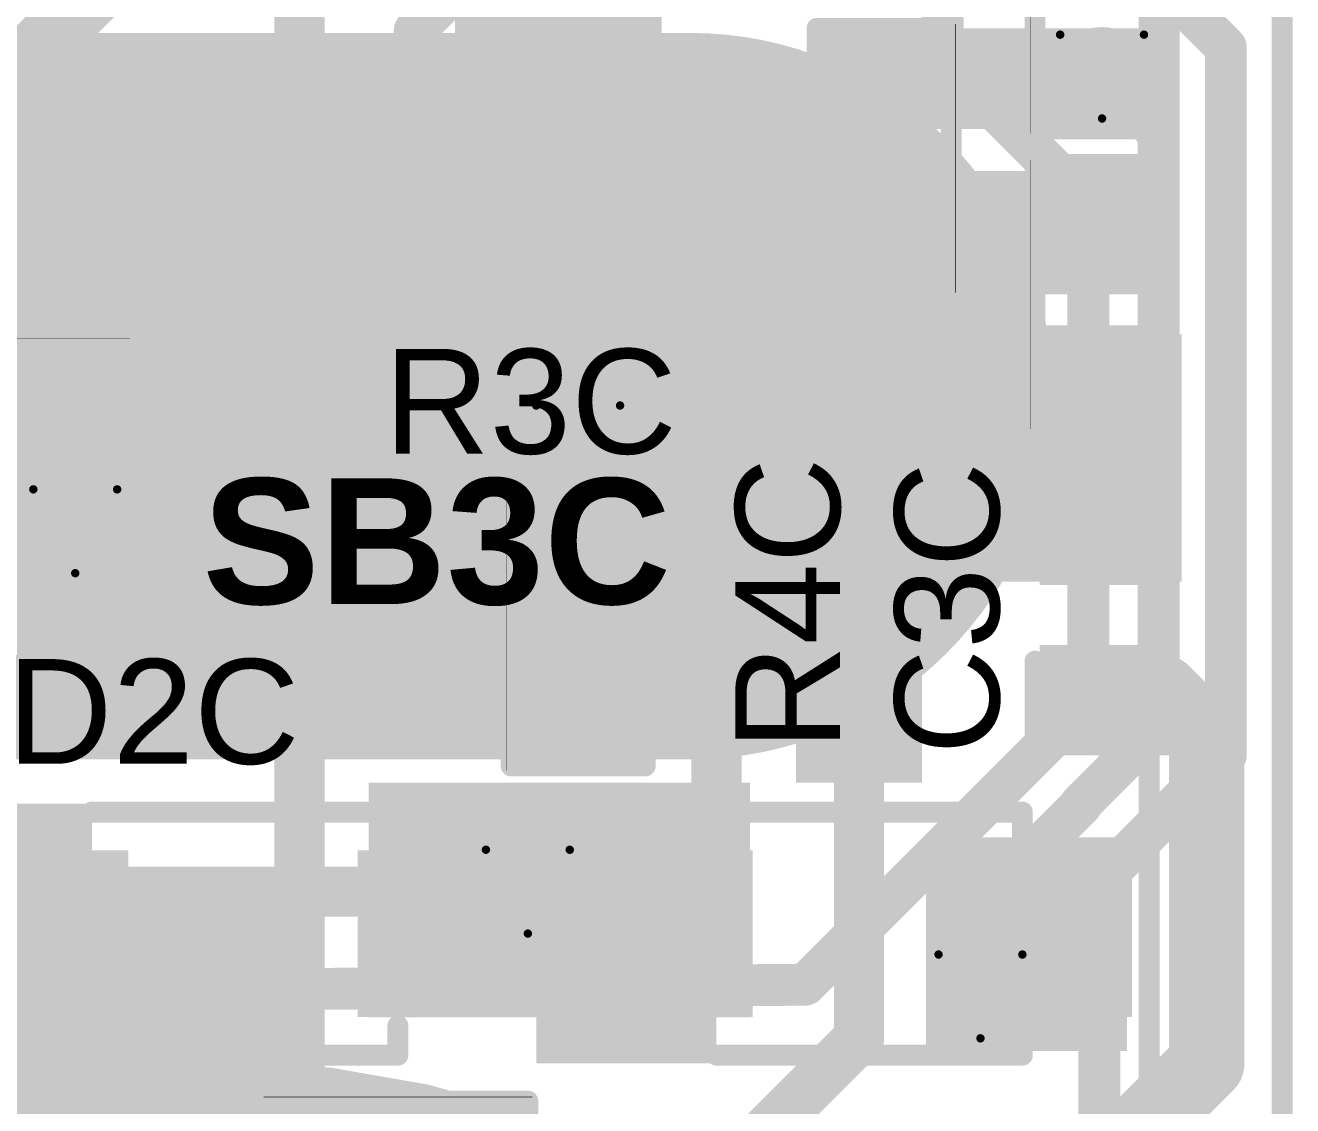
# Model space of a CAD drawing. Header units: inches. Extents: x -3.9 to 9.5, y -7 to 2.6.
# Drawn here: x -1.839 to -1.5366, y -5.0218 to -4.7641 of the extents above; entities that cross this region are included whole.
import ezdxf

# ---------------------------------------------------------------- set-up
doc = ezdxf.new("R2010")
doc.units = ezdxf.units.IN
doc.header["$MEASUREMENT"] = 0
for name, color, linetype in [('Board Outline', 216, 'Continuous'), ('Bottom Layer', 5, 'Continuous'), ('Bottom Overlay', 54, 'Continuous'), ('Bottom Paste', 16, 'Continuous'), ('Bottom Solder', 6, 'Continuous'), ('Drill Drawing', 1, 'Continuous'), ('Top Layer', 1, 'Continuous'), ('Top Overlay', 2, 'Continuous'), ('Top Paste', 8, 'Continuous'), ('Top Solder', 216, 'Continuous'), ('Via Holes', 16, 'Continuous')]:
    doc.layers.add(name, color=color, linetype=linetype)
doc.styles.add('Arial', font='', dxfattribs={"height": 0.2})
doc.styles.add('Arial_Bold', font='', dxfattribs={"height": 0.2})
doc.styles.get('Arial').set_extended_font_data('Arial')
doc.styles.get('Arial_Bold').set_extended_font_data('Arial', bold=True)

# ---------------------------------------------------------------- blocks, each defined once
blk = doc.blocks.new('14_TSSOP_39')
at = {"layer": 'Top Layer'}
for points in [[(-0.1299212, 0.08562995), (-0.0885826, 0.08562995), (-0.0885826, 0.06791345), (-0.1299212, 0.06791345)], [(0.0885827, 0.08562995), (0.1299213, 0.08562995), (0.1299213, 0.06791345), (0.0885827, 0.06791345)], [(-0.1299212, 0.06003935), (-0.0885826, 0.06003935), (-0.0885826, 0.04232285), (-0.1299212, 0.04232285)], [(0.0885827, 0.06003945), (0.1299213, 0.06003945), (0.1299213, 0.04232295), (0.0885827, 0.04232295)], [(-0.1299212, 0.03444885), (-0.0885826, 0.03444885), (-0.0885826, 0.01673235), (-0.1299212, 0.01673235)], [(0.0885827, 0.03444885), (0.1299213, 0.03444885), (0.1299213, 0.01673235), (0.0885827, 0.01673235)], [(-0.1299212, 0.00885825), (-0.0885826, 0.00885825), (-0.0885826, -0.00885825), (-0.1299212, -0.00885825)], [(0.0885827, 0.00885835), (0.1299213, 0.00885835), (0.1299213, -0.00885815), (0.0885827, -0.00885815)], [(-0.1299212, -0.01673225), (-0.0885826, -0.01673225), (-0.0885826, -0.03444875), (-0.1299212, -0.03444875)], [(0.0885827, -0.01673225), (0.1299213, -0.01673225), (0.1299213, -0.03444875), (0.0885827, -0.03444875)], [(-0.1299212, -0.04232285), (-0.0885826, -0.04232285), (-0.0885826, -0.06003935), (-0.1299212, -0.06003935)], [(0.0885827, -0.04232275), (0.1299213, -0.04232275), (0.1299213, -0.06003925), (0.0885827, -0.06003925)], [(-0.1299212, -0.06791335), (-0.0885826, -0.06791335), (-0.0885826, -0.08562985), (-0.1299212, -0.08562985)], [(0.0885827, -0.06791335), (0.1299213, -0.06791335), (0.1299213, -0.08562985), (0.0885827, -0.08562985)]]:
    blk.add_hatch(color=1, dxfattribs=at).paths.add_polyline_path(points)
at = {"layer": 'Top Overlay'}
blk.add_hatch(color=2, dxfattribs=at).paths.add_polyline_path([(-0.0840002, 0.0679998), (-0.0730002, 0.0679998), (-0.0730002, 0.0859998), (-0.0840002, 0.0859998)])
at = {"layer": 'Top Paste'}
for points in [[(-0.1299212, 0.08562995), (-0.0885826, 0.08562995), (-0.0885826, 0.06791345), (-0.1299212, 0.06791345)], [(0.0885827, 0.08562995), (0.1299213, 0.08562995), (0.1299213, 0.06791345), (0.0885827, 0.06791345)], [(-0.1299212, 0.06003935), (-0.0885826, 0.06003935), (-0.0885826, 0.04232285), (-0.1299212, 0.04232285)], [(0.0885827, 0.06003945), (0.1299213, 0.06003945), (0.1299213, 0.04232295), (0.0885827, 0.04232295)], [(-0.1299212, 0.03444885), (-0.0885826, 0.03444885), (-0.0885826, 0.01673235), (-0.1299212, 0.01673235)], [(0.0885827, 0.03444885), (0.1299213, 0.03444885), (0.1299213, 0.01673235), (0.0885827, 0.01673235)], [(-0.1299212, 0.00885825), (-0.0885826, 0.00885825), (-0.0885826, -0.00885825), (-0.1299212, -0.00885825)], [(0.0885827, 0.00885835), (0.1299213, 0.00885835), (0.1299213, -0.00885815), (0.0885827, -0.00885815)], [(-0.1299212, -0.01673225), (-0.0885826, -0.01673225), (-0.0885826, -0.03444875), (-0.1299212, -0.03444875)], [(0.0885827, -0.01673225), (0.1299213, -0.01673225), (0.1299213, -0.03444875), (0.0885827, -0.03444875)], [(-0.1299212, -0.04232285), (-0.0885826, -0.04232285), (-0.0885826, -0.06003935), (-0.1299212, -0.06003935)], [(0.0885827, -0.04232275), (0.1299213, -0.04232275), (0.1299213, -0.06003925), (0.0885827, -0.06003925)], [(-0.1299212, -0.06791335), (-0.0885826, -0.06791335), (-0.0885826, -0.08562985), (-0.1299212, -0.08562985)], [(0.0885827, -0.06791335), (0.1299213, -0.06791335), (0.1299213, -0.08562985), (0.0885827, -0.08562985)]]:
    blk.add_hatch(color=8, dxfattribs=at).paths.add_polyline_path(points)
at = {"layer": 'Top Solder'}
for points in [[(-0.1339212, 0.08962995), (-0.0845826, 0.08962995), (-0.0845826, 0.06391345), (-0.1339212, 0.06391345)], [(0.0845827, 0.08962995), (0.1339213, 0.08962995), (0.1339213, 0.06391345), (0.0845827, 0.06391345)], [(-0.1339212, 0.06403935), (-0.0845826, 0.06403935), (-0.0845826, 0.03832285), (-0.1339212, 0.03832285)], [(0.0845827, 0.06403945), (0.1339213, 0.06403945), (0.1339213, 0.03832295), (0.0845827, 0.03832295)], [(-0.1339212, 0.03844885), (-0.0845826, 0.03844885), (-0.0845826, 0.01273235), (-0.1339212, 0.01273235)], [(0.0845827, 0.03844885), (0.1339213, 0.03844885), (0.1339213, 0.01273235), (0.0845827, 0.01273235)], [(-0.1339212, 0.01285825), (-0.0845826, 0.01285825), (-0.0845826, -0.01285825), (-0.1339212, -0.01285825)], [(0.0845827, 0.01285835), (0.1339213, 0.01285835), (0.1339213, -0.01285815), (0.0845827, -0.01285815)], [(-0.1339212, -0.01273225), (-0.0845826, -0.01273225), (-0.0845826, -0.03844875), (-0.1339212, -0.03844875)], [(0.0845827, -0.01273225), (0.1339213, -0.01273225), (0.1339213, -0.03844875), (0.0845827, -0.03844875)], [(-0.1339212, -0.03832285), (-0.0845826, -0.03832285), (-0.0845826, -0.06403935), (-0.1339212, -0.06403935)], [(0.0845827, -0.03832275), (0.1339213, -0.03832275), (0.1339213, -0.06403925), (0.0845827, -0.06403925)], [(-0.1339212, -0.06391335), (-0.0845826, -0.06391335), (-0.0845826, -0.08962985), (-0.1339212, -0.08962985)], [(0.0845827, -0.06391335), (0.1339213, -0.06391335), (0.1339213, -0.08962985), (0.0845827, -0.08962985)]]:
    blk.add_hatch(color=216, dxfattribs=at).paths.add_polyline_path(points)
at = {"layer": 'Top Overlay'}
for points, const_width in [([(-0.09, 0.1), (-0.09, 0.092)], 0.005), ([(0.0900001, 0.1), (-0.09, 0.1)], 0.005), ([(0.0900001, 0.1), (0.0900001, 0.092)], 0.005), ([(-0.141, 0.082), (-0.141, 0.072)], 0.007874), ([(-0.136, 0.077), (-0.141, 0.082)], 0.007874), ([(-0.136, 0.077), (-0.141, 0.072)], 0.007874), ([(-0.09, -0.0919999), (-0.09, -0.0999999)], 0.005), ([(0.0900001, -0.0919999), (0.0900001, -0.0999999)], 0.005), ([(0.0900001, -0.0999999), (-0.09, -0.0999999)], 0.005)]:
    blk.add_lwpolyline(points, dxfattribs=dict(at, const_width=const_width))
for points, const_width in [([(-0.09125, 0.1, 1), (-0.08875, 0.1, 1)], 0.0025), ([(-0.09125, 0.1, 1), (-0.08875, 0.1, 1)], 0.0025), ([(0.0887501, 0.1, 1), (0.0912501, 0.1, 1)], 0.0025), ([(0.0887501, 0.1, 1), (0.0912501, 0.1, 1)], 0.0025), ([(-0.09125, 0.092, 1), (-0.08875, 0.092, 1)], 0.0025), ([(0.0887501, 0.092, 1), (0.0912501, 0.092, 1)], 0.0025), ([(-0.1429685, 0.082, 1), (-0.1390315, 0.082, 1)], 0.003937), ([(-0.1429685, 0.082, 1), (-0.1390315, 0.082, 1)], 0.003937), ([(-0.1379685, 0.077, 1), (-0.1340315, 0.077, 1)], 0.003937), ([(-0.1379685, 0.077, 1), (-0.1340315, 0.077, 1)], 0.003937), ([(-0.1429685, 0.072, 1), (-0.1390315, 0.072, 1)], 0.003937), ([(-0.1429685, 0.072, 1), (-0.1390315, 0.072, 1)], 0.003937), ([(-0.09125, -0.0919999, 1), (-0.08875, -0.0919999, 1)], 0.0025), ([(0.0887501, -0.0919999, 1), (0.0912501, -0.0919999, 1)], 0.0025), ([(-0.09125, -0.0999999, 1), (-0.08875, -0.0999999, 1)], 0.0025), ([(-0.09125, -0.0999999, 1), (-0.08875, -0.0999999, 1)], 0.0025), ([(0.0887501, -0.0999999, 1), (0.0912501, -0.0999999, 1)], 0.0025), ([(0.0887501, -0.0999999, 1), (0.0912501, -0.0999999, 1)], 0.0025)]:
    blk.add_lwpolyline(points, format="xyb", close=True, dxfattribs=dict(at, const_width=const_width))
blk = doc.blocks.new('S______B______0402_81')
at = {"layer": 'Top Layer'}
for points in [[(-0.0275, -0.0125), (-0.0275, 0.0125), (-0.0095, 0.0125), (-0.0095, -0.0125)], [(0.0095, -0.0125), (0.0095, 0.0125), (0.0275, 0.0125), (0.0275, -0.0125)]]:
    blk.add_hatch(color=1, dxfattribs=at).paths.add_polyline_path(points)
at = {"layer": 'Top Paste'}
for points in [[(-0.0275, -0.0125), (-0.0275, 0.0125), (-0.0095, 0.0125), (-0.0095, -0.0125)], [(0.0095, -0.0125), (0.0095, 0.0125), (0.0275, 0.0125), (0.0275, -0.0125)]]:
    blk.add_hatch(color=8, dxfattribs=at).paths.add_polyline_path(points)
at = {"layer": 'Top Solder'}
for points in [[(-0.0296654, -0.0146654), (-0.0296654, 0.0146654), (-0.0073346, 0.0146654), (-0.0073346, -0.0146654)], [(0.0073346, -0.0146654), (0.0073346, 0.0146654), (0.0296654, 0.0146654), (0.0296654, -0.0146654)]]:
    blk.add_hatch(color=216, dxfattribs=at).paths.add_polyline_path(points)
at = {"layer": 'Top Overlay'}
for points, const_width in [([(-0.031, 0.016), (-0.031, -0.016)], 0.005), ([(0.031, 0.016), (-0.031, 0.016)], 0.005), ([(0.031, 0.016), (0.031, -0.016)], 0.005), ([(0.031, -0.016), (-0.031, -0.016)], 0.005), ([(0.032, -0.017), (-0.032, -0.017)], 0.000127)]:
    blk.add_lwpolyline(points, dxfattribs=dict(at, const_width=const_width))
for points, const_width in [([(-0.03225, 0.016, 1), (-0.02975, 0.016, 1)], 0.0025), ([(-0.03225, 0.016, 1), (-0.02975, 0.016, 1)], 0.0025), ([(0.02975, 0.016, 1), (0.03225, 0.016, 1)], 0.0025), ([(0.02975, 0.016, 1), (0.03225, 0.016, 1)], 0.0025), ([(-0.03225, -0.016, 1), (-0.02975, -0.016, 1)], 0.0025), ([(-0.03225, -0.016, 1), (-0.02975, -0.016, 1)], 0.0025), ([(0.02975, -0.016, 1), (0.03225, -0.016, 1)], 0.0025), ([(0.02975, -0.016, 1), (0.03225, -0.016, 1)], 0.0025), ([(-0.0320317, -0.017, 1), (-0.0319683, -0.017, 1)], 6.35e-05), ([(0.0319683, -0.017, 1), (0.0320317, -0.017, 1)], 6.35e-05)]:
    blk.add_lwpolyline(points, format="xyb", close=True, dxfattribs=dict(at, const_width=const_width))
blk = doc.blocks.new('S______B______0402_88')
at = {"layer": 'Top Layer'}
for points in [[(-0.0275, -0.0125), (-0.0275, 0.0125), (-0.0095, 0.0125), (-0.0095, -0.0125)], [(0.0095, -0.0125), (0.0095, 0.0125), (0.0275, 0.0125), (0.0275, -0.0125)]]:
    blk.add_hatch(color=1, dxfattribs=at).paths.add_polyline_path(points)
at = {"layer": 'Top Paste'}
for points in [[(-0.0275, -0.0125), (-0.0275, 0.0125), (-0.0095, 0.0125), (-0.0095, -0.0125)], [(0.0095, -0.0125), (0.0095, 0.0125), (0.0275, 0.0125), (0.0275, -0.0125)]]:
    blk.add_hatch(color=8, dxfattribs=at).paths.add_polyline_path(points)
at = {"layer": 'Top Solder'}
for points in [[(-0.0296654, -0.0146654), (-0.0296654, 0.0146654), (-0.0073346, 0.0146654), (-0.0073346, -0.0146654)], [(0.0073346, -0.0146654), (0.0073346, 0.0146654), (0.0296654, 0.0146654), (0.0296654, -0.0146654)]]:
    blk.add_hatch(color=216, dxfattribs=at).paths.add_polyline_path(points)
at = {"layer": 'Top Overlay'}
for points, const_width in [([(-0.031, -0.016), (-0.031, 0.016)], 0.005), ([(0.031, 0.016), (-0.031, 0.016)], 0.005), ([(0.031, -0.016), (0.031, 0.016)], 0.005), ([(0.031, -0.016), (-0.031, -0.016)], 0.005), ([(0.032, -0.017), (-0.032, -0.017)], 0.000127)]:
    blk.add_lwpolyline(points, dxfattribs=dict(at, const_width=const_width))
for points, const_width in [([(-0.03225, 0.016, 1), (-0.02975, 0.016, 1)], 0.0025), ([(-0.03225, 0.016, 1), (-0.02975, 0.016, 1)], 0.0025), ([(0.02975, 0.016, 1), (0.03225, 0.016, 1)], 0.0025), ([(0.02975, 0.016, 1), (0.03225, 0.016, 1)], 0.0025), ([(-0.03225, -0.016, 1), (-0.02975, -0.016, 1)], 0.0025), ([(-0.03225, -0.016, 1), (-0.02975, -0.016, 1)], 0.0025), ([(0.02975, -0.016, 1), (0.03225, -0.016, 1)], 0.0025), ([(0.02975, -0.016, 1), (0.03225, -0.016, 1)], 0.0025), ([(-0.0320317, -0.017, 1), (-0.0319683, -0.017, 1)], 6.35e-05), ([(0.0319683, -0.017, 1), (0.0320317, -0.017, 1)], 6.35e-05)]:
    blk.add_lwpolyline(points, format="xyb", close=True, dxfattribs=dict(at, const_width=const_width))
blk = doc.blocks.new('R___0402_151')
at = {"layer": 'Top Layer'}
for points in [[(-0.0275, -0.0125), (-0.0275, 0.0125), (-0.0095, 0.0125), (-0.0095, -0.0125)], [(0.0095, -0.0125), (0.0095, 0.0125), (0.0275, 0.0125), (0.0275, -0.0125)]]:
    blk.add_hatch(color=1, dxfattribs=at).paths.add_polyline_path(points)
at = {"layer": 'Top Paste'}
for points in [[(-0.0275, -0.0125), (-0.0275, 0.0125), (-0.0095, 0.0125), (-0.0095, -0.0125)], [(0.0095, -0.0125), (0.0095, 0.0125), (0.0275, 0.0125), (0.0275, -0.0125)]]:
    blk.add_hatch(color=8, dxfattribs=at).paths.add_polyline_path(points)
at = {"layer": 'Top Solder'}
for points in [[(-0.0296654, -0.0146654), (-0.0296654, 0.0146654), (-0.0073346, 0.0146654), (-0.0073346, -0.0146654)], [(0.0073346, -0.0146654), (0.0073346, 0.0146654), (0.0296654, 0.0146654), (0.0296654, -0.0146654)]]:
    blk.add_hatch(color=216, dxfattribs=at).paths.add_polyline_path(points)
at = {"layer": 'Top Overlay'}
for points, const_width in [([(-0.031, 0.016), (-0.031, -0.016)], 0.005), ([(0.031, 0.016), (-0.031, 0.016)], 0.005), ([(0.031, 0.016), (0.031, -0.016)], 0.005), ([(0.031, -0.016), (-0.031, -0.016)], 0.005), ([(0.032, -0.017), (-0.032, -0.017)], 0.000127)]:
    blk.add_lwpolyline(points, dxfattribs=dict(at, const_width=const_width))
for points, const_width in [([(-0.03225, 0.016, 1), (-0.02975, 0.016, 1)], 0.0025), ([(-0.03225, 0.016, 1), (-0.02975, 0.016, 1)], 0.0025), ([(0.02975, 0.016, 1), (0.03225, 0.016, 1)], 0.0025), ([(0.02975, 0.016, 1), (0.03225, 0.016, 1)], 0.0025), ([(-0.03225, -0.016, 1), (-0.02975, -0.016, 1)], 0.0025), ([(-0.03225, -0.016, 1), (-0.02975, -0.016, 1)], 0.0025), ([(0.02975, -0.016, 1), (0.03225, -0.016, 1)], 0.0025), ([(0.02975, -0.016, 1), (0.03225, -0.016, 1)], 0.0025), ([(-0.0320317, -0.017, 1), (-0.0319683, -0.017, 1)], 6.35e-05), ([(0.0319683, -0.017, 1), (0.0320317, -0.017, 1)], 6.35e-05)]:
    blk.add_lwpolyline(points, format="xyb", close=True, dxfattribs=dict(at, const_width=const_width))
blk = doc.blocks.new('R___0402_158')
at = {"layer": 'Top Layer'}
for points in [[(-0.0275, -0.0125), (-0.0275, 0.0125), (-0.0095, 0.0125), (-0.0095, -0.0125)], [(0.0095, -0.0125), (0.0095, 0.0125), (0.0275, 0.0125), (0.0275, -0.0125)]]:
    blk.add_hatch(color=1, dxfattribs=at).paths.add_polyline_path(points)
at = {"layer": 'Top Paste'}
for points in [[(-0.0275, -0.0125), (-0.0275, 0.0125), (-0.0095, 0.0125), (-0.0095, -0.0125)], [(0.0095, -0.0125), (0.0095, 0.0125), (0.0275, 0.0125), (0.0275, -0.0125)]]:
    blk.add_hatch(color=8, dxfattribs=at).paths.add_polyline_path(points)
at = {"layer": 'Top Solder'}
for points in [[(-0.0296654, -0.0146654), (-0.0296654, 0.0146654), (-0.0073346, 0.0146654), (-0.0073346, -0.0146654)], [(0.0073346, -0.0146654), (0.0073346, 0.0146654), (0.0296654, 0.0146654), (0.0296654, -0.0146654)]]:
    blk.add_hatch(color=216, dxfattribs=at).paths.add_polyline_path(points)
at = {"layer": 'Top Overlay'}
for points, const_width in [([(-0.031, -0.016), (-0.031, 0.016)], 0.005), ([(0.031, 0.016), (-0.031, 0.016)], 0.005), ([(0.031, -0.016), (0.031, 0.016)], 0.005), ([(0.031, -0.016), (-0.031, -0.016)], 0.005), ([(0.032, -0.017), (-0.032, -0.017)], 0.000127)]:
    blk.add_lwpolyline(points, dxfattribs=dict(at, const_width=const_width))
for points, const_width in [([(-0.03225, 0.016, 1), (-0.02975, 0.016, 1)], 0.0025), ([(-0.03225, 0.016, 1), (-0.02975, 0.016, 1)], 0.0025), ([(0.02975, 0.016, 1), (0.03225, 0.016, 1)], 0.0025), ([(0.02975, 0.016, 1), (0.03225, 0.016, 1)], 0.0025), ([(-0.03225, -0.016, 1), (-0.02975, -0.016, 1)], 0.0025), ([(-0.03225, -0.016, 1), (-0.02975, -0.016, 1)], 0.0025), ([(0.02975, -0.016, 1), (0.03225, -0.016, 1)], 0.0025), ([(0.02975, -0.016, 1), (0.03225, -0.016, 1)], 0.0025), ([(-0.0320317, -0.017, 1), (-0.0319683, -0.017, 1)], 6.35e-05), ([(0.0319683, -0.017, 1), (0.0320317, -0.017, 1)], 6.35e-05)]:
    blk.add_lwpolyline(points, format="xyb", close=True, dxfattribs=dict(at, const_width=const_width))
blk = doc.blocks.new('R___0402_165')
at = {"layer": 'Top Layer'}
for points in [[(-0.0275, -0.0125), (-0.0275, 0.0125), (-0.0095, 0.0125), (-0.0095, -0.0125)], [(0.0095, -0.0125), (0.0095, 0.0125), (0.0275, 0.0125), (0.0275, -0.0125)]]:
    blk.add_hatch(color=1, dxfattribs=at).paths.add_polyline_path(points)
at = {"layer": 'Top Paste'}
for points in [[(-0.0275, -0.0125), (-0.0275, 0.0125), (-0.0095, 0.0125), (-0.0095, -0.0125)], [(0.0095, -0.0125), (0.0095, 0.0125), (0.0275, 0.0125), (0.0275, -0.0125)]]:
    blk.add_hatch(color=8, dxfattribs=at).paths.add_polyline_path(points)
at = {"layer": 'Top Solder'}
for points in [[(-0.0296654, -0.0146654), (-0.0296654, 0.0146654), (-0.0073346, 0.0146654), (-0.0073346, -0.0146654)], [(0.0073346, -0.0146654), (0.0073346, 0.0146654), (0.0296654, 0.0146654), (0.0296654, -0.0146654)]]:
    blk.add_hatch(color=216, dxfattribs=at).paths.add_polyline_path(points)
at = {"layer": 'Top Overlay'}
for points, const_width in [([(-0.031, 0.016), (-0.031, -0.016)], 0.005), ([(-0.031, 0.016), (0.031, 0.016)], 0.005), ([(0.031, 0.016), (0.031, -0.016)], 0.005), ([(-0.031, -0.016), (0.031, -0.016)], 0.005), ([(-0.032, -0.017), (0.032, -0.017)], 0.000127)]:
    blk.add_lwpolyline(points, dxfattribs=dict(at, const_width=const_width))
for points, const_width in [([(-0.03225, 0.016, 1), (-0.02975, 0.016, 1)], 0.0025), ([(-0.03225, 0.016, 1), (-0.02975, 0.016, 1)], 0.0025), ([(0.02975, 0.016, 1), (0.03225, 0.016, 1)], 0.0025), ([(0.02975, 0.016, 1), (0.03225, 0.016, 1)], 0.0025), ([(-0.03225, -0.016, 1), (-0.02975, -0.016, 1)], 0.0025), ([(-0.03225, -0.016, 1), (-0.02975, -0.016, 1)], 0.0025), ([(0.02975, -0.016, 1), (0.03225, -0.016, 1)], 0.0025), ([(0.02975, -0.016, 1), (0.03225, -0.016, 1)], 0.0025), ([(-0.0320317, -0.017, 1), (-0.0319683, -0.017, 1)], 6.35e-05), ([(0.0319683, -0.017, 1), (0.0320317, -0.017, 1)], 6.35e-05)]:
    blk.add_lwpolyline(points, format="xyb", close=True, dxfattribs=dict(at, const_width=const_width))
blk = doc.blocks.new('R___0402_172')
at = {"layer": 'Top Layer'}
for points in [[(-0.0275, -0.0125), (-0.0275, 0.0125), (-0.0095, 0.0125), (-0.0095, -0.0125)], [(0.0095, -0.0125), (0.0095, 0.0125), (0.0275, 0.0125), (0.0275, -0.0125)]]:
    blk.add_hatch(color=1, dxfattribs=at).paths.add_polyline_path(points)
at = {"layer": 'Top Paste'}
for points in [[(-0.0275, -0.0125), (-0.0275, 0.0125), (-0.0095, 0.0125), (-0.0095, -0.0125)], [(0.0095, -0.0125), (0.0095, 0.0125), (0.0275, 0.0125), (0.0275, -0.0125)]]:
    blk.add_hatch(color=8, dxfattribs=at).paths.add_polyline_path(points)
at = {"layer": 'Top Solder'}
for points in [[(-0.0296654, -0.0146654), (-0.0296654, 0.0146654), (-0.0073346, 0.0146654), (-0.0073346, -0.0146654)], [(0.0073346, -0.0146654), (0.0073346, 0.0146654), (0.0296654, 0.0146654), (0.0296654, -0.0146654)]]:
    blk.add_hatch(color=216, dxfattribs=at).paths.add_polyline_path(points)
at = {"layer": 'Top Overlay'}
for points, const_width in [([(-0.031, -0.016), (-0.031, 0.016)], 0.005), ([(0.031, 0.016), (-0.031, 0.016)], 0.005), ([(0.031, -0.016), (0.031, 0.016)], 0.005), ([(0.031, -0.016), (-0.031, -0.016)], 0.005), ([(0.032, -0.017), (-0.032, -0.017)], 0.000127)]:
    blk.add_lwpolyline(points, dxfattribs=dict(at, const_width=const_width))
for points, const_width in [([(-0.03225, 0.016, 1), (-0.02975, 0.016, 1)], 0.0025), ([(-0.03225, 0.016, 1), (-0.02975, 0.016, 1)], 0.0025), ([(0.02975, 0.016, 1), (0.03225, 0.016, 1)], 0.0025), ([(0.02975, 0.016, 1), (0.03225, 0.016, 1)], 0.0025), ([(-0.03225, -0.016, 1), (-0.02975, -0.016, 1)], 0.0025), ([(-0.03225, -0.016, 1), (-0.02975, -0.016, 1)], 0.0025), ([(0.02975, -0.016, 1), (0.03225, -0.016, 1)], 0.0025), ([(0.02975, -0.016, 1), (0.03225, -0.016, 1)], 0.0025), ([(-0.0320317, -0.017, 1), (-0.0319683, -0.017, 1)], 6.35e-05), ([(0.0319683, -0.017, 1), (0.0320317, -0.017, 1)], 6.35e-05)]:
    blk.add_lwpolyline(points, format="xyb", close=True, dxfattribs=dict(at, const_width=const_width))
blk = doc.blocks.new('_EMG________B_200')
at = {"layer": 'Bottom Layer'}
h = blk.add_hatch(color=5, dxfattribs=at)
edge = h.paths.add_edge_path()
edge.add_arc((-0.1141722, 0.0005045), 0.0826771, 90, 270)
edge.add_line((-0.1141722, -0.0821726), (0.1141744, -0.0821726))
edge.add_arc((0.1141744, 0.0005045), 0.0826771, 270, 450)
edge.add_line((0.1141744, 0.0831816), (-0.1141722, 0.0831816))
at = {"layer": 'Bottom Paste'}
h = blk.add_hatch(color=16, dxfattribs=at)
edge = h.paths.add_edge_path()
edge.add_arc((-0.1141722, 0.0005045), 0.0826771, 90, 270)
edge.add_line((-0.1141722, -0.0821726), (0.1141744, -0.0821726))
edge.add_arc((0.1141744, 0.0005045), 0.0826771, 270, 450)
edge.add_line((0.1141744, 0.0831816), (-0.1141722, 0.0831816))
at = {"layer": 'Bottom Solder'}
h = blk.add_hatch(color=6, dxfattribs=at)
edge = h.paths.add_edge_path()
edge.add_arc((-0.1141722, 0.0005045), 0.0866771, 90, 270)
edge.add_line((-0.1141722, -0.0861726), (0.1141744, -0.0861726))
edge.add_arc((0.1141744, 0.0005045), 0.0866771, 270, 450)
edge.add_line((0.1141744, 0.0871816), (-0.1141722, 0.0871816))
at = {"layer": 'Bottom Overlay', "const_width": 0.005}
blk.add_lwpolyline([(0.2237505, -0.4317177), (0.2237505, 0.4317242)], dxfattribs=at)
blk = doc.blocks.new('SOD_323_214')
at = {"layer": 'Top Layer'}
for points in [[(-0.02952755, -0.01771655), (-0.06102365, -0.01771655), (-0.06102365, 0.01771655), (-0.02952755, 0.01771655)], [(0.06102365, -0.01771655), (0.02952755, -0.01771655), (0.02952755, 0.01771655), (0.06102365, 0.01771655)]]:
    blk.add_hatch(color=1, dxfattribs=at).paths.add_polyline_path(points)
at = {"layer": 'Top Overlay'}
for points in [[(-0.079, 0.019), (-0.036, 0.019), (-0.036, 0.031), (-0.079, 0.031)], [(-0.079, -0.02), (-0.062, -0.02), (-0.062, 0.02), (-0.079, 0.02)], [(-0.079, -0.031), (-0.036, -0.031), (-0.036, -0.019), (-0.079, -0.019)]]:
    blk.add_hatch(color=2, dxfattribs=at).paths.add_polyline_path(points)
at = {"layer": 'Top Paste'}
for points in [[(-0.02952755, -0.01771655), (-0.06102365, -0.01771655), (-0.06102365, 0.01771655), (-0.02952755, 0.01771655)], [(0.06102365, -0.01771655), (0.02952755, -0.01771655), (0.02952755, 0.01771655), (0.06102365, 0.01771655)]]:
    blk.add_hatch(color=8, dxfattribs=at).paths.add_polyline_path(points)
at = {"layer": 'Top Solder'}
for points in [[(-0.02736215, -0.01988195), (-0.06318905, -0.01988195), (-0.06318905, 0.01988195), (-0.02736215, 0.01988195)], [(0.06318905, -0.01988195), (0.02736215, -0.01988195), (0.02736215, 0.01988195), (0.06318905, 0.01988195)]]:
    blk.add_hatch(color=216, dxfattribs=at).paths.add_polyline_path(points)
at = {"layer": 'Top Overlay', "const_width": 0.005}
for points in [[(-0.036, 0.029), (0.037, 0.029)], [(0.037, 0.022), (0.037, 0.029)], [(0.037, -0.029), (0.037, -0.022)], [(-0.036, -0.029), (0.037, -0.029)]]:
    blk.add_lwpolyline(points, dxfattribs=at)
at = {"layer": 'Top Overlay', "const_width": 0.0025}
for points in [[(-0.03725, 0.029, 1), (-0.03475, 0.029, 1)], [(0.03575, 0.029, 1), (0.03825, 0.029, 1)], [(0.03575, 0.029, 1), (0.03825, 0.029, 1)], [(0.03575, 0.022, 1), (0.03825, 0.022, 1)], [(0.03575, -0.022, 1), (0.03825, -0.022, 1)], [(-0.03725, -0.029, 1), (-0.03475, -0.029, 1)], [(0.03575, -0.029, 1), (0.03825, -0.029, 1)], [(0.03575, -0.029, 1), (0.03825, -0.029, 1)]]:
    blk.add_lwpolyline(points, format="xyb", close=True, dxfattribs=at)
blk = doc.blocks.new('SOD_323_221')
at = {"layer": 'Top Layer'}
for points in [[(-0.02952755, -0.01771655), (-0.06102365, -0.01771655), (-0.06102365, 0.01771655), (-0.02952755, 0.01771655)], [(0.06102365, -0.01771655), (0.02952755, -0.01771655), (0.02952755, 0.01771655), (0.06102365, 0.01771655)]]:
    blk.add_hatch(color=1, dxfattribs=at).paths.add_polyline_path(points)
at = {"layer": 'Top Overlay'}
for points in [[(-0.079, 0.019), (-0.036, 0.019), (-0.036, 0.031), (-0.079, 0.031)], [(-0.079, -0.02), (-0.062, -0.02), (-0.062, 0.02), (-0.079, 0.02)], [(-0.079, -0.031), (-0.036, -0.031), (-0.036, -0.019), (-0.079, -0.019)]]:
    blk.add_hatch(color=2, dxfattribs=at).paths.add_polyline_path(points)
at = {"layer": 'Top Paste'}
for points in [[(-0.02952755, -0.01771655), (-0.06102365, -0.01771655), (-0.06102365, 0.01771655), (-0.02952755, 0.01771655)], [(0.06102365, -0.01771655), (0.02952755, -0.01771655), (0.02952755, 0.01771655), (0.06102365, 0.01771655)]]:
    blk.add_hatch(color=8, dxfattribs=at).paths.add_polyline_path(points)
at = {"layer": 'Top Solder'}
for points in [[(-0.02736215, -0.01988195), (-0.06318905, -0.01988195), (-0.06318905, 0.01988195), (-0.02736215, 0.01988195)], [(0.06318905, -0.01988195), (0.02736215, -0.01988195), (0.02736215, 0.01988195), (0.06318905, 0.01988195)]]:
    blk.add_hatch(color=216, dxfattribs=at).paths.add_polyline_path(points)
at = {"layer": 'Top Overlay', "const_width": 0.005}
for points in [[(-0.036, 0.029), (0.037, 0.029)], [(0.037, 0.022), (0.037, 0.029)], [(0.037, -0.029), (0.037, -0.022)], [(-0.036, -0.029), (0.037, -0.029)]]:
    blk.add_lwpolyline(points, dxfattribs=at)
at = {"layer": 'Top Overlay', "const_width": 0.0025}
for points in [[(-0.03725, 0.029, 1), (-0.03475, 0.029, 1)], [(0.03575, 0.029, 1), (0.03825, 0.029, 1)], [(0.03575, 0.029, 1), (0.03825, 0.029, 1)], [(0.03575, 0.022, 1), (0.03825, 0.022, 1)], [(0.03575, -0.022, 1), (0.03825, -0.022, 1)], [(-0.03725, -0.029, 1), (-0.03475, -0.029, 1)], [(0.03575, -0.029, 1), (0.03825, -0.029, 1)], [(0.03575, -0.029, 1), (0.03825, -0.029, 1)]]:
    blk.add_lwpolyline(points, format="xyb", close=True, dxfattribs=at)
blk = doc.blocks.new('C___0402_249')
at = {"layer": 'Top Layer'}
for points in [[(-0.0275, -0.0125), (-0.0275, 0.0125), (-0.0095, 0.0125), (-0.0095, -0.0125)], [(0.0095, -0.0125), (0.0095, 0.0125), (0.0275, 0.0125), (0.0275, -0.0125)]]:
    blk.add_hatch(color=1, dxfattribs=at).paths.add_polyline_path(points)
at = {"layer": 'Top Paste'}
for points in [[(-0.0275, -0.0125), (-0.0275, 0.0125), (-0.0095, 0.0125), (-0.0095, -0.0125)], [(0.0095, -0.0125), (0.0095, 0.0125), (0.0275, 0.0125), (0.0275, -0.0125)]]:
    blk.add_hatch(color=8, dxfattribs=at).paths.add_polyline_path(points)
at = {"layer": 'Top Solder'}
for points in [[(-0.0298622, -0.0148622), (-0.0298622, 0.0148622), (-0.0071378, 0.0148622), (-0.0071378, -0.0148622)], [(0.0071378, -0.0148622), (0.0071378, 0.0148622), (0.0298622, 0.0148622), (0.0298622, -0.0148622)]]:
    blk.add_hatch(color=216, dxfattribs=at).paths.add_polyline_path(points)
at = {"layer": 'Top Overlay', "const_width": 0.005}
for points in [[(-0.031, 0.016), (-0.011, 0.016)], [(-0.031, 0.016), (-0.031, -0.016)], [(0.011, 0.016), (0.031, 0.016)], [(0.031, 0.016), (0.031, -0.016)], [(-0.031, -0.016), (-0.011, -0.016)], [(0.011, -0.016), (0.031, -0.016)]]:
    blk.add_lwpolyline(points, dxfattribs=at)
at = {"layer": 'Top Overlay', "const_width": 0.0025}
for points in [[(-0.03225, 0.016, 1), (-0.02975, 0.016, 1)], [(-0.03225, 0.016, 1), (-0.02975, 0.016, 1)], [(-0.01225, 0.016, 1), (-0.00975, 0.016, 1)], [(0.00975, 0.016, 1), (0.01225, 0.016, 1)], [(0.02975, 0.016, 1), (0.03225, 0.016, 1)], [(0.02975, 0.016, 1), (0.03225, 0.016, 1)], [(-0.03225, -0.016, 1), (-0.02975, -0.016, 1)], [(-0.03225, -0.016, 1), (-0.02975, -0.016, 1)], [(-0.01225, -0.016, 1), (-0.00975, -0.016, 1)], [(0.00975, -0.016, 1), (0.01225, -0.016, 1)], [(0.02975, -0.016, 1), (0.03225, -0.016, 1)], [(0.02975, -0.016, 1), (0.03225, -0.016, 1)]]:
    blk.add_lwpolyline(points, format="xyb", close=True, dxfattribs=at)

msp = doc.modelspace()

# ---------------------------------------------------------------- hatches: boundary and pattern name
at = {"layer": 'Bottom Layer'}
h = msp.add_hatch(color=5, dxfattribs=at)
edge = h.paths.add_edge_path()
edge.add_arc((-1.5821129, -4.7762842), 0.011811, 0, 360)
h = msp.add_hatch(color=5, dxfattribs=at)
edge = h.paths.add_edge_path()
edge.add_arc((-1.7071328, -4.8647842), 0.011811, 0, 360)
h = msp.add_hatch(color=5, dxfattribs=at)
edge = h.paths.add_edge_path()
edge.add_arc((-1.8271328, -4.8847842), 0.011811, 0, 360)
h = msp.add_hatch(color=5, dxfattribs=at)
edge = h.paths.add_edge_path()
edge.add_arc((-1.7191328, -4.9707842), 0.011811, 0, 360)
h = msp.add_hatch(color=5, dxfattribs=at)
edge = h.paths.add_edge_path()
edge.add_arc((-1.6111328, -4.9957842), 0.011811, 0, 360)
at = {"layer": 'Top Layer'}
for points in [[(-1.6501328, -4.7887842), (-1.5671328, -4.7887842), (-1.5671328, -4.7647842), (-1.6501328, -4.7647842)], [(-1.655113, -4.8282842), (-1.566113, -4.8282842), (-1.566113, -4.7987842), (-1.655113, -4.7987842)], [(-1.655113, -4.9447842), (-1.625113, -4.9447842), (-1.625113, -4.7987842), (-1.655113, -4.7987842)], [(-1.6101129, -4.8577842), (-1.5631129, -4.8577842), (-1.5631129, -4.8377842), (-1.6101129, -4.8377842)], [(-1.6101129, -4.8967842), (-1.5631129, -4.8967842), (-1.5631129, -4.8377842), (-1.6101129, -4.8377842)], [(-1.7521328, -4.9377842), (-1.6921328, -4.9377842), (-1.6921328, -4.9117842), (-1.7521328, -4.9117842)], [(-1.7571328, -5.0007842), (-1.6661328, -5.0007842), (-1.6661328, -4.9447842), (-1.7571328, -4.9447842)], [(-1.6241328, -5.0087842), (-1.5761328, -5.0087842), (-1.5761328, -4.9577842), (-1.6241328, -4.9577842)], [(-1.8481328, -5.0507842), (-1.7681328, -5.0507842), (-1.7681328, -4.9647842), (-1.8481328, -4.9647842)]]:
    msp.add_hatch(color=1, dxfattribs=at).paths.add_polyline_path(points)
h = msp.add_hatch(color=1, dxfattribs=at)
edge = h.paths.add_edge_path()
edge.add_arc((-1.5821129, -4.7762842), 0.011811, 0, 360)
h = msp.add_hatch(color=1, dxfattribs=at)
edge = h.paths.add_edge_path()
edge.add_arc((-1.7071328, -4.8647842), 0.011811, 0, 360)
h = msp.add_hatch(color=1, dxfattribs=at)
edge = h.paths.add_edge_path()
edge.add_arc((-1.8271328, -4.8847842), 0.011811, 0, 360)
h = msp.add_hatch(color=1, dxfattribs=at)
edge = h.paths.add_edge_path()
edge.add_arc((-1.7191328, -4.9707842), 0.011811, 0, 360)
h = msp.add_hatch(color=1, dxfattribs=at)
edge = h.paths.add_edge_path()
edge.add_arc((-1.6111328, -4.9957842), 0.011811, 0, 360)
at = {"layer": 'Via Holes'}
h = msp.add_hatch(color=7, dxfattribs=at)
edge = h.paths.add_edge_path()
edge.add_arc((-1.5821129, -4.7762842), 0.0059055, 0, 360)
h = msp.add_hatch(color=7, dxfattribs=at)
edge = h.paths.add_edge_path()
edge.add_arc((-1.7071328, -4.8647842), 0.0059055, 0, 360)
h = msp.add_hatch(color=7, dxfattribs=at)
edge = h.paths.add_edge_path()
edge.add_arc((-1.8271328, -4.8847842), 0.0059055, 0, 360)
h = msp.add_hatch(color=7, dxfattribs=at)
edge = h.paths.add_edge_path()
edge.add_arc((-1.7191328, -4.9707842), 0.0059055, 0, 360)
h = msp.add_hatch(color=7, dxfattribs=at)
edge = h.paths.add_edge_path()
edge.add_arc((-1.6111328, -4.9957842), 0.0059055, 0, 360)

# ---------------------------------------------------------------- linework, layer by layer
at = {"layer": 'Board Outline', "const_width": 0.005}
msp.add_lwpolyline([(-1.5391342, -4.4233231), (-1.5391328, -5.2837858)], dxfattribs=at)
at = {"layer": 'Bottom Layer'}
for points, const_width in [([(-1.6201328, -4.7717842), (-1.6201328, -4.7157842)], 0.01), ([(-1.5631328, -4.7587842), (-1.5525776, -4.7693394)], 0.01), ([(-1.5525776, -4.938229), (-1.5525776, -4.7693394)], 0.01), ([(-1.6201328, -4.7717842), (-1.5853728, -4.8065442)], 0.01), ([(-1.5821129, -4.7762842), (-1.5685776, -4.7898195)], 0.01), ([(-1.5685776, -4.931229), (-1.5685776, -4.7898195)], 0.01), ([(-1.5853728, -4.9253968), (-1.5853728, -4.8065442)], 0.01), ([(-1.6271328, -4.9671568), (-1.5853728, -4.9253968)], 0.01), ([(-1.5870525, -4.9497039), (-1.5685776, -4.931229)], 0.01), ([(-1.5827552, -4.9684066), (-1.5525776, -4.938229)], 0.01), ([(-1.6111328, -4.9741568), (-1.5870525, -4.9500765)], 0.01), ([(-1.5870525, -4.9500765), (-1.5870525, -4.9497039)], 0.01), ([(-1.6529609, -4.9929849), (-1.6271328, -4.9671568)], 0.01), ([(-1.9901328, -4.9707842), (-1.7191328, -4.9707842)], 0.012), ([(-1.7191328, -4.9707842), (-1.7188936, -4.9707842)], 0.012), ([(-1.5827552, -5.0301618), (-1.5827552, -4.9684066)], 0.01), ([(-1.6111328, -4.9957842), (-1.6111328, -4.9741568)], 0.01), ([(-1.9710924, -4.9957437), (-1.7233749, -4.9935955)], 0.01), ([(-1.7233749, -4.9935955), (-1.7232881, -4.9935952)], 0.01), ([(-1.7232881, -4.9935952), (-1.7111056, -4.9935952)], 0.01), ([(-1.7111056, -4.9935952), (-1.7081515, -4.9934635)], 0.01), ([(-1.7081515, -4.9934635), (-1.6529609, -4.9929848)], 0.01)]:
    msp.add_lwpolyline(points, dxfattribs=dict(at, const_width=const_width))
for points, const_width in [([(-1.5550776, -4.7693394, 1), (-1.5500776, -4.7693394, 1)], 0.005), ([(-1.5550776, -4.7693394, 1), (-1.5500776, -4.7693394, 1)], 0.005), ([(-1.6226328, -4.7717842, 1), (-1.6176328, -4.7717842, 1)], 0.005), ([(-1.6226328, -4.7717842, 1), (-1.6176328, -4.7717842, 1)], 0.005), ([(-1.5846129, -4.7762842, 1), (-1.5796129, -4.7762842, 1)], 0.005), ([(-1.5710776, -4.7898195, 1), (-1.5660776, -4.7898195, 1)], 0.005), ([(-1.5710776, -4.7898195, 1), (-1.5660776, -4.7898195, 1)], 0.005), ([(-1.5878728, -4.8065442, 1), (-1.5828728, -4.8065442, 1)], 0.005), ([(-1.5878728, -4.8065442, 1), (-1.5828728, -4.8065442, 1)], 0.005), ([(-1.5878728, -4.9253968, 1), (-1.5828728, -4.9253968, 1)], 0.005), ([(-1.5878728, -4.9253968, 1), (-1.5828728, -4.9253968, 1)], 0.005), ([(-1.5710776, -4.931229, 1), (-1.5660776, -4.931229, 1)], 0.005), ([(-1.5710776, -4.931229, 1), (-1.5660776, -4.931229, 1)], 0.005), ([(-1.5550776, -4.938229, 1), (-1.5500776, -4.938229, 1)], 0.005), ([(-1.5550776, -4.938229, 1), (-1.5500776, -4.938229, 1)], 0.005), ([(-1.5895525, -4.9497039, 1), (-1.5845525, -4.9497039, 1)], 0.005), ([(-1.5895525, -4.9497039, 1), (-1.5845525, -4.9497039, 1)], 0.005), ([(-1.5895525, -4.9500765, 1), (-1.5845525, -4.9500765, 1)], 0.005), ([(-1.5895525, -4.9500765, 1), (-1.5845525, -4.9500765, 1)], 0.005), ([(-1.6296328, -4.9671568, 1), (-1.6246328, -4.9671568, 1)], 0.005), ([(-1.6296328, -4.9671568, 1), (-1.6246328, -4.9671568, 1)], 0.005), ([(-1.7221328, -4.9707842, 1), (-1.7161328, -4.9707842, 1)], 0.006), ([(-1.7221328, -4.9707842, 1), (-1.7161328, -4.9707842, 1)], 0.006), ([(-1.7218936, -4.9707842, 1), (-1.7158936, -4.9707842, 1)], 0.006), ([(-1.5852552, -4.9684066, 1), (-1.5802552, -4.9684066, 1)], 0.005), ([(-1.5852552, -4.9684066, 1), (-1.5802552, -4.9684066, 1)], 0.005), ([(-1.6136328, -4.9741568, 1), (-1.6086328, -4.9741568, 1)], 0.005), ([(-1.6136328, -4.9741568, 1), (-1.6086328, -4.9741568, 1)], 0.005), ([(-1.7258749, -4.9935955, 1), (-1.7208749, -4.9935955, 1)], 0.005), ([(-1.7258749, -4.9935955, 1), (-1.7208749, -4.9935955, 1)], 0.005), ([(-1.7257881, -4.9935952, 1), (-1.7207881, -4.9935952, 1)], 0.005), ([(-1.7257881, -4.9935952, 1), (-1.7207881, -4.9935952, 1)], 0.005), ([(-1.7136056, -4.9935952, 1), (-1.7086056, -4.9935952, 1)], 0.005), ([(-1.7136056, -4.9935952, 1), (-1.7086056, -4.9935952, 1)], 0.005), ([(-1.7106515, -4.9934635, 1), (-1.7056515, -4.9934635, 1)], 0.005), ([(-1.7106515, -4.9934635, 1), (-1.7056515, -4.9934635, 1)], 0.005), ([(-1.6554609, -4.9929848, 1), (-1.6504609, -4.9929848, 1)], 0.005), ([(-1.6554609, -4.9929849, 1), (-1.6504609, -4.9929849, 1)], 0.005), ([(-1.6136328, -4.9957842, 1), (-1.6086328, -4.9957842, 1)], 0.005)]:
    msp.add_lwpolyline(points, format="xyb", close=True, dxfattribs=dict(at, const_width=const_width))
at = {"layer": 'Bottom Layer', "const_width": 0.02}
msp.add_lwpolyline([(-1.9661329, -5.0992841, -1.347470357221501), (-1.7346324, -5.465409)], format="xyb", dxfattribs=at)
at = {"layer": 'Drill Drawing', "const_width": 0.002}
for points in [[(-1.5921129, -4.7662842), (-1.5721129, -4.7662842)], [(-1.5921129, -4.7662842), (-1.5821129, -4.7862842)], [(-1.5821129, -4.7862842), (-1.5721129, -4.7662842)], [(-1.7171328, -4.8547842), (-1.6971328, -4.8547842)], [(-1.7171328, -4.8547842), (-1.7071328, -4.8747842)], [(-1.7071328, -4.8747842), (-1.6971328, -4.8547842)], [(-1.8371328, -4.8747842), (-1.8171328, -4.8747842)], [(-1.8371328, -4.8747842), (-1.8271328, -4.8947842)], [(-1.8271328, -4.8947842), (-1.8171328, -4.8747842)], [(-1.7291328, -4.9607842), (-1.7091328, -4.9607842)], [(-1.7291328, -4.9607842), (-1.7191328, -4.9807842)], [(-1.7191328, -4.9807842), (-1.7091328, -4.9607842)], [(-1.6211328, -4.9857842), (-1.6011328, -4.9857842)], [(-1.6211328, -4.9857842), (-1.6111328, -5.0057842)], [(-1.6111328, -5.0057842), (-1.6011328, -4.9857842)]]:
    msp.add_lwpolyline(points, dxfattribs=at)
at = {"layer": 'Drill Drawing', "const_width": 0.001}
for points in [[(-1.5926129, -4.7662842, 1), (-1.5916129, -4.7662842, 1)], [(-1.5926129, -4.7662842, 1), (-1.5916129, -4.7662842, 1)], [(-1.5726129, -4.7662842, 1), (-1.5716129, -4.7662842, 1)], [(-1.5726129, -4.7662842, 1), (-1.5716129, -4.7662842, 1)], [(-1.5826129, -4.7862842, 1), (-1.5816129, -4.7862842, 1)], [(-1.5826129, -4.7862842, 1), (-1.5816129, -4.7862842, 1)], [(-1.7176328, -4.8547842, 1), (-1.7166328, -4.8547842, 1)], [(-1.7176328, -4.8547842, 1), (-1.7166328, -4.8547842, 1)], [(-1.6976328, -4.8547842, 1), (-1.6966328, -4.8547842, 1)], [(-1.6976328, -4.8547842, 1), (-1.6966328, -4.8547842, 1)], [(-1.8376328, -4.8747842, 1), (-1.8366328, -4.8747842, 1)], [(-1.8376328, -4.8747842, 1), (-1.8366328, -4.8747842, 1)], [(-1.8176328, -4.8747842, 1), (-1.8166328, -4.8747842, 1)], [(-1.8176328, -4.8747842, 1), (-1.8166328, -4.8747842, 1)], [(-1.7076328, -4.8747842, 1), (-1.7066328, -4.8747842, 1)], [(-1.7076328, -4.8747842, 1), (-1.7066328, -4.8747842, 1)], [(-1.8276328, -4.8947842, 1), (-1.8266328, -4.8947842, 1)], [(-1.8276328, -4.8947842, 1), (-1.8266328, -4.8947842, 1)], [(-1.7296328, -4.9607842, 1), (-1.7286328, -4.9607842, 1)], [(-1.7296328, -4.9607842, 1), (-1.7286328, -4.9607842, 1)], [(-1.7096328, -4.9607842, 1), (-1.7086328, -4.9607842, 1)], [(-1.7096328, -4.9607842, 1), (-1.7086328, -4.9607842, 1)], [(-1.7196328, -4.9807842, 1), (-1.7186328, -4.9807842, 1)], [(-1.7196328, -4.9807842, 1), (-1.7186328, -4.9807842, 1)], [(-1.6216328, -4.9857842, 1), (-1.6206328, -4.9857842, 1)], [(-1.6216328, -4.9857842, 1), (-1.6206328, -4.9857842, 1)], [(-1.6016328, -4.9857842, 1), (-1.6006328, -4.9857842, 1)], [(-1.6016328, -4.9857842, 1), (-1.6006328, -4.9857842, 1)], [(-1.6116328, -5.0057842, 1), (-1.6106328, -5.0057842, 1)], [(-1.6116328, -5.0057842, 1), (-1.6106328, -5.0057842, 1)]]:
    msp.add_lwpolyline(points, format="xyb", close=True, dxfattribs=at)
at = {"layer": 'Top Layer'}
for points, const_width in [([(-1.8646328, -4.7982842), (-1.8081129, -4.7417643)], 0.015), ([(-1.7736328, -5.0347842), (-1.7736328, -4.7507842)], 0.012), ([(-1.7461328, -4.7653468), (-1.7393813, -4.7585953)], 0.01), ([(-1.7461328, -4.9184263), (-1.7461328, -4.7653468)], 0.01), ([(-1.7118611, -4.7809653), (-1.7108768, -4.7809653)], 0.01), ([(-1.7108768, -4.7809653), (-1.7107863, -4.7808748)], 0.01), ([(-1.7108768, -4.7809653), (-1.6753139, -4.7809653)], 0.01), ([(-1.6753139, -4.7809653), (-1.636054, -4.8202252)], 0.01), ([(-1.7118611, -4.8065559), (-1.6799907, -4.8065559)], 0.012), ([(-1.6799907, -4.8065559), (-1.6741328, -4.8124138)], 0.012), ([(-1.6741328, -4.9715086), (-1.6741328, -4.8124138)], 0.012), ([(-1.640113, -5.0057843), (-1.640113, -4.8357842)], 0.012), ([(-1.8271328, -4.8847842), (-1.8271328, -4.8582842)], 0.012), ([(-1.7071328, -4.8912842), (-1.7071328, -4.8647842)], 0.012), ([(-1.7461328, -4.9184263), (-1.7402749, -4.9242842)], 0.01), ([(-1.5821129, -4.9232842), (-1.567677, -4.9232842)], 0.018), ([(-1.567677, -4.9232842), (-1.5571328, -4.9338284)], 0.018), ([(-1.7402749, -4.9242842), (-1.7111328, -4.9242842)], 0.01), ([(-1.7111328, -4.9242842), (-1.7071328, -4.9282842)], 0.01), ([(-1.5571328, -5.0117842), (-1.5571328, -4.9338284)], 0.018), ([(-1.7191328, -4.9677842), (-1.7191328, -4.9607842)], 0.012), ([(-1.7221328, -4.9677842), (-1.7191328, -4.9677842)], 0.012), ([(-1.6834084, -4.9807842), (-1.6741328, -4.9715086)], 0.01), ([(-1.8282981, -4.9827842), (-1.8201327, -4.9746188)], 0.01), ([(-1.8201327, -4.9787015), (-1.8201327, -4.9746188)], 0.01), ([(-1.5928572, -4.9827527), (-1.5928572, -4.9807842)], 0.01), ([(-1.6036053, -4.9935008), (-1.5928572, -4.9827527)], 0.01), ([(-1.6111328, -4.9957842), (-1.6088494, -4.9935008)], 0.01), ([(-1.6088494, -4.9935008), (-1.6036053, -4.9935008)], 0.01), ([(-1.6711129, -5.0367842), (-1.640113, -5.0057843)], 0.012), ([(-1.6111328, -5.0657842), (-1.5571328, -5.0117842)], 0.018)]:
    msp.add_lwpolyline(points, dxfattribs=dict(at, const_width=const_width))
for points, const_width in [([(-1.7486328, -4.7653468, 1), (-1.7436328, -4.7653468, 1)], 0.005), ([(-1.7486328, -4.7653468, 1), (-1.7436328, -4.7653468, 1)], 0.005), ([(-1.7143611, -4.7809653, 1), (-1.7093611, -4.7809653, 1)], 0.005), ([(-1.7133768, -4.7809653, 1), (-1.7083768, -4.7809653, 1)], 0.005), ([(-1.7133768, -4.7809653, 1), (-1.7083768, -4.7809653, 1)], 0.005), ([(-1.7133768, -4.7809653, 1), (-1.7083768, -4.7809653, 1)], 0.005), ([(-1.7132863, -4.7808748, 1), (-1.7082863, -4.7808748, 1)], 0.005), ([(-1.6778139, -4.7809653, 1), (-1.6728139, -4.7809653, 1)], 0.005), ([(-1.6778139, -4.7809653, 1), (-1.6728139, -4.7809653, 1)], 0.005), ([(-1.7148611, -4.8065559, 1), (-1.7088611, -4.8065559, 1)], 0.006), ([(-1.6829907, -4.8065559, 1), (-1.6769907, -4.8065559, 1)], 0.006), ([(-1.6829907, -4.8065559, 1), (-1.6769907, -4.8065559, 1)], 0.006), ([(-1.6771328, -4.8124138, 1), (-1.6711328, -4.8124138, 1)], 0.006), ([(-1.6771328, -4.8124138, 1), (-1.6711328, -4.8124138, 1)], 0.006), ([(-1.638554, -4.8202252, 1), (-1.633554, -4.8202252, 1)], 0.005), ([(-1.643113, -4.8357842, 1), (-1.637113, -4.8357842, 1)], 0.006), ([(-1.8301328, -4.8582842, 1), (-1.8241328, -4.8582842, 1)], 0.006), ([(-1.7101328, -4.8647842, 1), (-1.7041328, -4.8647842, 1)], 0.006), ([(-1.8301328, -4.8847842, 1), (-1.8241328, -4.8847842, 1)], 0.006), ([(-1.7101328, -4.8912842, 1), (-1.7041328, -4.8912842, 1)], 0.006), ([(-1.7486328, -4.9184263, 1), (-1.7436328, -4.9184263, 1)], 0.005), ([(-1.7486328, -4.9184263, 1), (-1.7436328, -4.9184263, 1)], 0.005), ([(-1.5866129, -4.9232842, 1), (-1.5776129, -4.9232842, 1)], 0.009), ([(-1.572177, -4.9232842, 1), (-1.563177, -4.9232842, 1)], 0.009), ([(-1.572177, -4.9232842, 1), (-1.563177, -4.9232842, 1)], 0.009), ([(-1.7427749, -4.9242842, 1), (-1.7377749, -4.9242842, 1)], 0.005), ([(-1.7427749, -4.9242842, 1), (-1.7377749, -4.9242842, 1)], 0.005), ([(-1.7136328, -4.9242842, 1), (-1.7086328, -4.9242842, 1)], 0.005), ([(-1.7136328, -4.9242842, 1), (-1.7086328, -4.9242842, 1)], 0.005), ([(-1.7096328, -4.9282842, 1), (-1.7046328, -4.9282842, 1)], 0.005), ([(-1.5616328, -4.9338284, 1), (-1.5526328, -4.9338284, 1)], 0.009), ([(-1.5616328, -4.9338284, 1), (-1.5526328, -4.9338284, 1)], 0.009), ([(-1.7221328, -4.9607842, 1), (-1.7161328, -4.9607842, 1)], 0.006), ([(-1.7251328, -4.9677842, 1), (-1.7191328, -4.9677842, 1)], 0.006), ([(-1.7221328, -4.9677842, 1), (-1.7161328, -4.9677842, 1)], 0.006), ([(-1.7221328, -4.9677842, 1), (-1.7161328, -4.9677842, 1)], 0.006), ([(-1.6771328, -4.9715086, 1), (-1.6711328, -4.9715086, 1)], 0.006), ([(-1.6766328, -4.9715086, 1), (-1.6716328, -4.9715086, 1)], 0.005), ([(-1.8226327, -4.9746188, 1), (-1.8176327, -4.9746188, 1)], 0.005), ([(-1.8226327, -4.9746188, 1), (-1.8176327, -4.9746188, 1)], 0.005), ([(-1.8226327, -4.9787015, 1), (-1.8176327, -4.9787015, 1)], 0.005), ([(-1.6859084, -4.9807842, 1), (-1.6809084, -4.9807842, 1)], 0.005), ([(-1.5953572, -4.9807842, 1), (-1.5903572, -4.9807842, 1)], 0.005), ([(-1.8307981, -4.9827842, 1), (-1.8257981, -4.9827842, 1)], 0.005), ([(-1.5953572, -4.9827527, 1), (-1.5903572, -4.9827527, 1)], 0.005), ([(-1.5953572, -4.9827527, 1), (-1.5903572, -4.9827527, 1)], 0.005), ([(-1.6113494, -4.9935008, 1), (-1.6063494, -4.9935008, 1)], 0.005), ([(-1.6113494, -4.9935008, 1), (-1.6063494, -4.9935008, 1)], 0.005), ([(-1.6061053, -4.9935008, 1), (-1.6011053, -4.9935008, 1)], 0.005), ([(-1.6061053, -4.9935008, 1), (-1.6011053, -4.9935008, 1)], 0.005), ([(-1.6136328, -4.9957842, 1), (-1.6086328, -4.9957842, 1)], 0.005), ([(-1.643113, -5.0057843, 1), (-1.637113, -5.0057843, 1)], 0.006), ([(-1.643113, -5.0057843, 1), (-1.637113, -5.0057843, 1)], 0.006), ([(-1.5616328, -5.0117842, 1), (-1.5526328, -5.0117842, 1)], 0.009), ([(-1.5616328, -5.0117842, 1), (-1.5526328, -5.0117842, 1)], 0.009)]:
    msp.add_lwpolyline(points, format="xyb", close=True, dxfattribs=dict(at, const_width=const_width))

# ---------------------------------------------------------------- block references
for name, p in [('_EMG________B_200', (-1.7946218, -4.8530502)), ('SOD_323_214', (-1.7871326, -4.9807842)), ('SOD_323_221', (-1.6381326, -4.9807842))]:
    msp.add_blockref(name, p)
for name, p, rotation in [('14_TSSOP_39', (-1.8211128, -4.7297842), 180), ('R___0402_172', (-1.5821128, -4.7577842), 270), ('R___0402_165', (-1.6341328, -4.7957842), 90), ('R___0402_158', (-1.5821128, -4.8282842), 270), ('S______B______0402_81', (-1.8461328, -4.8557842), 180), ('C___0402_249', (-1.5821128, -4.9047842), 90), ('S______B______0402_88', (-1.7071328, -4.9097842), 270), ('R___0402_151', (-1.7501328, -5.0367842), 180)]:
    msp.add_blockref(name, p, dxfattribs=dict(rotation=rotation))

# ---------------------------------------------------------------- texts
at = {"layer": 'Top Overlay'}
for s, height, style, p in [('R3C', 0.025, 'Arial', (-1.7534553, -4.8662801)), ('SB3C', 0.03, 'Arial_Bold', (-1.7967723, -4.9021648)), ('D2C', 0.025, 'Arial', (-1.8434553, -4.9402801))]:
    msp.add_text(s, height=height, dxfattribs=dict(at, style=style)).set_placement(p)
at = {"layer": 'Top Overlay', "style": 'Arial'}
for s, p in [('R4C', (-1.6446369, -4.9371067)), ('C3C', (-1.6066369, -4.9381067))]:
    msp.add_text(s, height=0.025, rotation=90, dxfattribs=at).set_placement(p)

doc.saveas('drawing.dxf')
